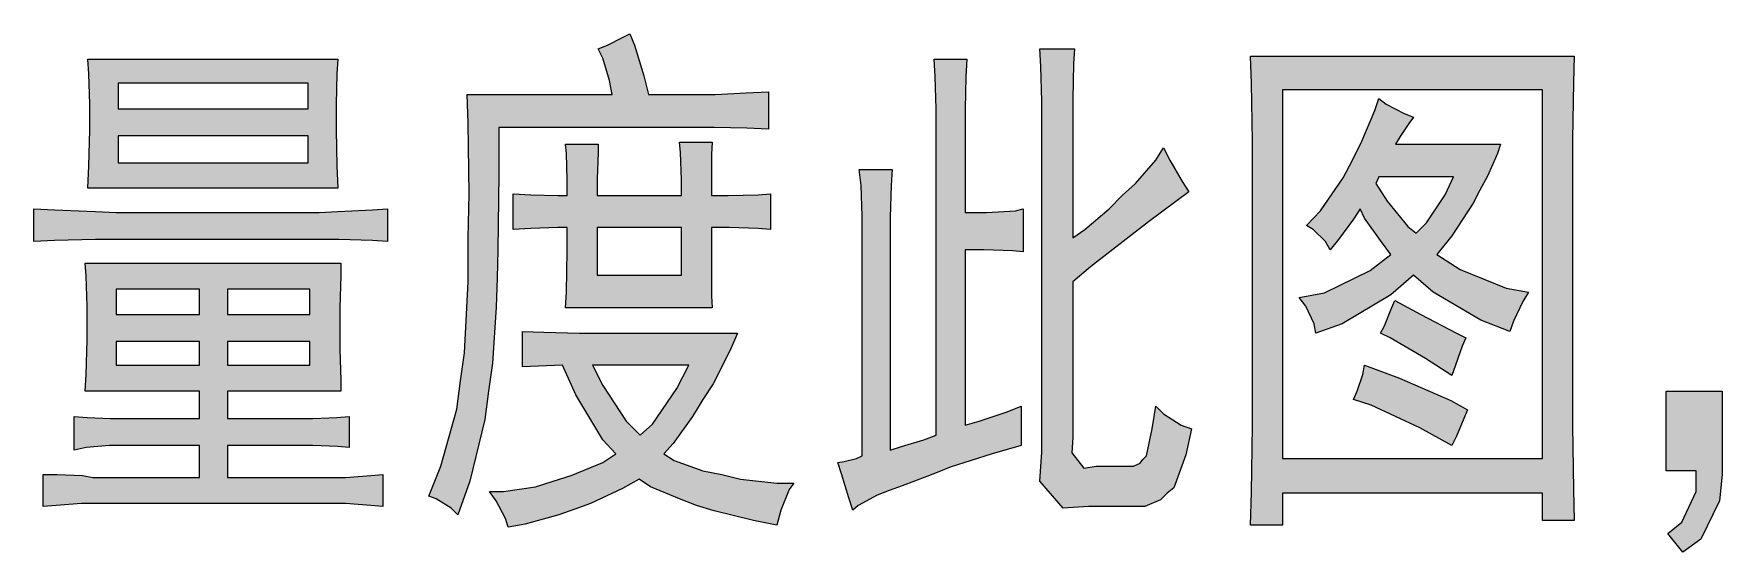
# Model space of a CAD drawing. Header units: millimetres. Extents: x 568 to 57335, y 85 to 28579.
# Drawn here: x 57263.61 to 57277.32, y 28347.53 to 28351.74 of the extents above; entities that cross this region are included whole.
import ezdxf

# ---------------------------------------------------------------- set-up
doc = ezdxf.new("R2010")
doc.units = ezdxf.units.MM

msp = doc.modelspace()

# ---------------------------------------------------------------- hatches: boundary and pattern name
h = msp.add_hatch(color=0)
h.dxf.hatch_style = 2
h.paths.add_polyline_path([(57268.195, 28351.614), (57268.271, 28351.644), (57268.393, 28351.705), (57268.453, 28351.735), (57268.491, 28351.644), (57268.567, 28351.393), (57268.605, 28351.241), (57269.076, 28351.241), (57269.145, 28351.241), (57269.396, 28351.257), (57269.578, 28351.264), (57269.578, 28350.96), (57269.403, 28350.968), (57269.137, 28350.975), (57269.046, 28350.975), (57267.39, 28350.975), (57267.39, 28350.596), (57267.382, 28349.98), (57267.375, 28349.752), (57267.367, 28349.517), (57267.337, 28349.061), (57267.306, 28348.833), (57267.276, 28348.605), (57267.154, 28348.104), (57267.056, 28347.83), (57267.002, 28347.883), (57266.881, 28347.959), (57266.82, 28347.982), (57266.919, 28348.225), (57267.048, 28348.689), (57267.078, 28348.917), (57267.109, 28349.144), (57267.139, 28349.722), (57267.139, 28350.079), (57267.147, 28350.436), (57267.139, 28351.013), (57267.131, 28351.241), (57268.309, 28351.241), (57268.286, 28351.355), (57268.233, 28351.538)])
h = msp.add_hatch(color=0)
h.paths.add_polyline_path([(57266.083, 28351.53), (57266.075, 28351.409), (57266.068, 28351.165), (57266.068, 28351.059), (57266.068, 28350.953), (57266.075, 28350.664), (57266.083, 28350.482), (57264.054, 28350.482), (57264.062, 28350.664), (57264.07, 28350.953), (57264.07, 28351.059), (57264.07, 28351.165), (57264.062, 28351.409), (57264.054, 28351.53)])
h.paths.add_polyline_path([(57265.84, 28350.687), (57265.84, 28350.907), (57264.298, 28350.907), (57264.298, 28350.687)])
h.paths.add_polyline_path([(57265.84, 28351.127), (57265.84, 28351.333), (57264.298, 28351.333), (57264.298, 28351.127)])
h = msp.add_hatch(color=0)
h.dxf.hatch_style = 2
h.paths.add_polyline_path([(57271.629, 28348.392), (57271.394, 28348.324), (57271.052, 28348.218), (57270.961, 28348.18), (57270.862, 28348.142), (57270.664, 28348.066), (57270.558, 28348.028), (57270.459, 28347.99), (57270.307, 28347.906), (57270.262, 28347.868), (57270.231, 28347.967), (57270.17, 28348.164), (57270.14, 28348.256), (57270.193, 28348.263), (57270.292, 28348.286), (57270.338, 28348.309), (57270.338, 28350.147), (57270.338, 28350.254), (57270.33, 28350.504), (57270.315, 28350.634), (57270.581, 28350.634), (57270.573, 28350.504), (57270.566, 28350.246), (57270.566, 28350.132), (57270.566, 28348.354), (57270.657, 28348.385), (57270.839, 28348.438), (57270.938, 28348.476), (57270.938, 28351.006), (57270.938, 28351.127), (57270.93, 28351.386), (57270.923, 28351.53), (57271.189, 28351.53), (57271.181, 28351.386), (57271.173, 28351.127), (57271.173, 28351.006), (57271.173, 28350.284), (57271.348, 28350.284), (57271.584, 28350.299), (57271.644, 28350.314), (57271.644, 28349.965), (57271.561, 28349.973), (57271.325, 28349.98), (57271.173, 28349.98), (57271.173, 28348.559), (57271.287, 28348.59), (57271.515, 28348.666), (57271.629, 28348.711)])
h = msp.add_hatch(color=0)
h.dxf.hatch_style = 2
h.paths.add_polyline_path([(57272.062, 28351.614), (57272.055, 28351.492), (57272.047, 28351.203), (57272.047, 28351.044), (57272.047, 28350.079), (57272.146, 28350.147), (57272.343, 28350.314), (57272.45, 28350.421), (57272.556, 28350.52), (57272.723, 28350.71), (57272.784, 28350.808), (57272.837, 28350.71), (57272.936, 28350.535), (57272.989, 28350.451), (57272.662, 28350.208), (57272.191, 28349.843), (57272.047, 28349.722), (57272.047, 28348.461), (57272.039, 28348.332), (57272.138, 28348.21), (57272.237, 28348.225), (57272.518, 28348.225), (57272.541, 28348.225), (57272.594, 28348.248), (57272.617, 28348.278), (57272.647, 28348.309), (57272.693, 28348.529), (57272.723, 28348.711), (57272.784, 28348.651), (57272.928, 28348.559), (57273.012, 28348.529), (57272.966, 28348.316), (57272.868, 28348.05), (57272.814, 28348.005), (57272.761, 28347.952), (57272.632, 28347.898), (57272.556, 28347.898), (57272.176, 28347.898), (57271.971, 28347.883), (57271.781, 28348.104), (57271.796, 28348.339), (57271.796, 28351.044), (57271.796, 28351.188), (57271.789, 28351.469), (57271.781, 28351.614)])
h = msp.add_hatch(color=0)
h.paths.add_polyline_path([(57276.119, 28351.553), (57276.112, 28351.34), (57276.104, 28350.877), (57276.104, 28350.618), (57276.104, 28348.81), (57276.104, 28348.552), (57276.112, 28348.035), (57276.119, 28347.785), (57275.861, 28347.785), (57275.861, 28348.005), (57273.749, 28348.005), (57273.749, 28347.747), (57273.491, 28347.747), (57273.498, 28348.012), (57273.506, 28348.552), (57273.506, 28348.833), (57273.506, 28350.618), (57273.506, 28350.862), (57273.498, 28351.333), (57273.491, 28351.553)])
h.paths.add_polyline_path([(57275.861, 28348.286), (57275.861, 28351.279), (57273.749, 28351.279), (57273.749, 28348.286)])
h = msp.add_hatch(color=0)
h.paths.add_polyline_path([(57274.813, 28351.059), (57274.775, 28351.006), (57274.706, 28350.9), (57274.668, 28350.839), (57275.519, 28350.839), (57275.496, 28350.763), (57275.413, 28350.58), (57275.352, 28350.466), (57275.299, 28350.36), (57275.124, 28350.094), (57275.002, 28349.942), (57275.192, 28349.821), (57275.565, 28349.669), (57275.747, 28349.638), (57275.701, 28349.562), (57275.625, 28349.403), (57275.595, 28349.319), (57275.36, 28349.41), (57274.972, 28349.638), (57274.813, 28349.775), (57274.63, 28349.616), (57274.235, 28349.38), (57274.022, 28349.304), (57274.007, 28349.38), (57273.939, 28349.524), (57273.886, 28349.593), (57274.091, 28349.631), (57274.463, 28349.813), (57274.63, 28349.942), (57274.547, 28350.056), (57274.417, 28350.239), (57274.38, 28350.314), (57274.326, 28350.231), (57274.205, 28350.064), (57274.136, 28349.98), (57274.098, 28350.049), (57274, 28350.147), (57273.946, 28350.178), (57274.06, 28350.299), (57274.243, 28350.565), (57274.319, 28350.71), (57274.395, 28350.862), (57274.501, 28351.112), (57274.531, 28351.211), (57274.592, 28351.165), (57274.737, 28351.089)])
h.paths.add_polyline_path([(57274.509, 28350.52), (57274.6, 28350.375), (57274.767, 28350.17), (57274.835, 28350.117), (57274.919, 28350.201), (57275.071, 28350.428), (57275.139, 28350.573), (57274.531, 28350.573)])
h = msp.add_hatch(color=0)
h.paths.add_polyline_path([(57267.944, 28350.421), (57267.944, 28350.55), (57267.937, 28350.763), (57267.929, 28350.839), (57268.195, 28350.839), (57268.195, 28350.77), (57268.188, 28350.558), (57268.188, 28350.421), (57268.871, 28350.421), (57268.871, 28350.55), (57268.864, 28350.77), (57268.856, 28350.854), (57269.122, 28350.854), (57269.114, 28350.755), (57269.114, 28350.535), (57269.114, 28350.421), (57269.251, 28350.421), (57269.494, 28350.428), (57269.593, 28350.436), (57269.593, 28350.147), (57269.494, 28350.155), (57269.259, 28350.163), (57269.114, 28350.163), (57269.114, 28349.935), (57269.114, 28349.608), (57269.122, 28349.509), (57267.929, 28349.509), (57267.937, 28349.638), (57267.944, 28349.973), (57267.944, 28350.163), (57267.868, 28350.163), (57267.648, 28350.155), (57267.504, 28350.147), (57267.504, 28350.436), (57267.648, 28350.428), (57267.868, 28350.421)])
h.paths.add_polyline_path([(57268.871, 28349.775), (57268.871, 28350.163), (57268.188, 28350.163), (57268.188, 28349.775)])
h = msp.add_hatch(color=0)
h.dxf.hatch_style = 2
h.paths.add_polyline_path([(57265.931, 28350.284), (57266.083, 28350.292), (57266.364, 28350.307), (57266.486, 28350.314), (57266.486, 28350.049), (57266.364, 28350.056), (57266.091, 28350.064), (57265.946, 28350.064), (57264.282, 28350.064), (57264.115, 28350.064), (57263.781, 28350.056), (57263.614, 28350.049), (57263.614, 28350.314), (57263.781, 28350.307), (57264.115, 28350.292), (57264.282, 28350.284)])
h = msp.add_hatch(color=0)
h.paths.add_polyline_path([(57266.106, 28349.874), (57266.106, 28349.775), (57266.098, 28349.509), (57266.098, 28349.334), (57266.098, 28349.175), (57266.106, 28348.924), (57266.106, 28348.833), (57265.187, 28348.833), (57265.187, 28348.613), (57265.764, 28348.613), (57265.878, 28348.613), (57266.075, 28348.62), (57266.174, 28348.628), (57266.174, 28348.377), (57266.083, 28348.385), (57265.878, 28348.392), (57265.764, 28348.392), (57265.187, 28348.392), (57265.187, 28348.134), (57266.045, 28348.134), (57266.144, 28348.134), (57266.349, 28348.149), (57266.448, 28348.157), (57266.448, 28347.898), (57266.349, 28347.906), (57266.144, 28347.921), (57266.045, 28347.921), (57264.092, 28347.921), (57264.001, 28347.921), (57263.796, 28347.906), (57263.69, 28347.898), (57263.69, 28348.157), (57263.804, 28348.157), (57264.009, 28348.149), (57264.092, 28348.134), (57264.959, 28348.134), (57264.959, 28348.392), (57264.32, 28348.392), (57264.229, 28348.392), (57264.039, 28348.377), (57263.941, 28348.354), (57263.941, 28348.628), (57264.047, 28348.62), (57264.237, 28348.613), (57264.32, 28348.613), (57264.959, 28348.613), (57264.959, 28348.833), (57264.032, 28348.833), (57264.039, 28348.97), (57264.047, 28349.251), (57264.047, 28349.388), (57264.047, 28349.524), (57264.039, 28349.767), (57264.032, 28349.874)])
h.paths.add_polyline_path([(57264.959, 28349.456), (57264.959, 28349.661), (57264.282, 28349.661), (57264.282, 28349.456)])
h.paths.add_polyline_path([(57265.855, 28349.456), (57265.855, 28349.661), (57265.187, 28349.661), (57265.187, 28349.456)])
h.paths.add_polyline_path([(57264.959, 28349.046), (57264.959, 28349.236), (57264.282, 28349.236), (57264.282, 28349.046)])
h.paths.add_polyline_path([(57265.855, 28349.046), (57265.855, 28349.236), (57265.187, 28349.236), (57265.187, 28349.046)])
h = msp.add_hatch(color=0)
h.dxf.hatch_style = 2
h.paths.add_polyline_path([(57274.661, 28349.57), (57274.873, 28349.456), (57275.162, 28349.304), (57275.238, 28349.266), (57275.208, 28349.198), (57275.154, 28349.046), (57275.124, 28348.962), (57274.911, 28349.099), (57274.623, 28349.266), (57274.547, 28349.304), (57274.577, 28349.365), (57274.63, 28349.494)])
h = msp.add_hatch(color=0)
h.paths.add_polyline_path([(57267.58, 28349.319), (57267.754, 28349.312), (57268.043, 28349.304), (57268.15, 28349.304), (57269.327, 28349.304), (57269.266, 28349.167), (57269.13, 28348.894), (57269.046, 28348.765), (57268.962, 28348.628), (57268.803, 28348.408), (57268.727, 28348.324), (57268.811, 28348.271), (57269.046, 28348.187), (57269.198, 28348.157), (57269.35, 28348.119), (57269.646, 28348.088), (57269.783, 28348.088), (57269.745, 28348.035), (57269.677, 28347.868), (57269.646, 28347.747), (57269.456, 28347.785), (57269.137, 28347.861), (57268.993, 28347.906), (57268.856, 28347.959), (57268.621, 28348.058), (57268.529, 28348.119), (57268.393, 28348.043), (57268.134, 28347.921), (57268.005, 28347.876), (57267.876, 28347.83), (57267.603, 28347.754), (57267.466, 28347.731), (57267.443, 28347.8), (57267.367, 28347.944), (57267.314, 28348.02), (57267.428, 28348.02), (57267.686, 28348.058), (57267.83, 28348.104), (57267.975, 28348.149), (57268.233, 28348.256), (57268.339, 28348.324), (57268.233, 28348.438), (57268.013, 28348.803), (57267.906, 28349.046), (57267.58, 28349.031)])
h.paths.add_polyline_path([(57268.15, 28349.046), (57268.233, 28348.879), (57268.423, 28348.59), (57268.537, 28348.476), (57268.636, 28348.567), (57268.833, 28348.856), (57268.932, 28349.046)])
h = msp.add_hatch(color=0)
h.dxf.hatch_style = 2
h.paths.add_polyline_path([(57274.417, 28349.046), (57274.699, 28348.939), (57275.116, 28348.757), (57275.253, 28348.681), (57275.223, 28348.613), (57275.162, 28348.468), (57275.124, 28348.392), (57274.866, 28348.537), (57274.471, 28348.719), (57274.326, 28348.765), (57274.357, 28348.833), (57274.402, 28348.97)])
h = msp.add_hatch(color=0)
h.dxf.hatch_style = 2
h.paths.add_polyline_path([(57276.864, 28348.833), (57277.32, 28348.833), (57277.32, 28348.157), (57277.297, 28347.944), (57277.145, 28347.633), (57277.001, 28347.526), (57276.879, 28347.678), (57276.993, 28347.769), (57277.107, 28348.02), (57277.107, 28348.187), (57276.864, 28348.187)])

# ---------------------------------------------------------------- linework, layer by layer
at = {"color": 0, "lineweight": 0}
for points in [[(57268.195, 28351.614), (57268.271, 28351.644), (57268.393, 28351.705), (57268.453, 28351.735), (57268.491, 28351.644), (57268.567, 28351.393), (57268.605, 28351.241), (57269.076, 28351.241), (57269.145, 28351.241), (57269.396, 28351.257), (57269.578, 28351.264), (57269.578, 28350.96), (57269.403, 28350.968), (57269.137, 28350.975), (57269.046, 28350.975), (57267.39, 28350.975), (57267.39, 28350.596), (57267.382, 28349.98), (57267.375, 28349.752), (57267.367, 28349.517), (57267.337, 28349.061), (57267.306, 28348.833), (57267.276, 28348.605), (57267.154, 28348.104), (57267.056, 28347.83), (57267.002, 28347.883), (57266.881, 28347.959), (57266.82, 28347.982), (57266.919, 28348.225), (57267.048, 28348.689), (57267.078, 28348.917), (57267.109, 28349.144), (57267.139, 28349.722), (57267.139, 28350.079), (57267.147, 28350.436), (57267.139, 28351.013), (57267.131, 28351.241), (57268.309, 28351.241), (57268.286, 28351.355), (57268.233, 28351.538)], [(57266.083, 28351.53), (57266.075, 28351.409), (57266.068, 28351.165), (57266.068, 28351.059), (57266.068, 28350.953), (57266.075, 28350.664), (57266.083, 28350.482), (57264.054, 28350.482), (57264.062, 28350.664), (57264.07, 28350.953), (57264.07, 28351.059), (57264.07, 28351.165), (57264.062, 28351.409), (57264.054, 28351.53)], [(57271.629, 28348.392), (57271.394, 28348.324), (57271.052, 28348.218), (57270.961, 28348.18), (57270.862, 28348.142), (57270.664, 28348.066), (57270.558, 28348.028), (57270.459, 28347.99), (57270.307, 28347.906), (57270.262, 28347.868), (57270.231, 28347.967), (57270.17, 28348.164), (57270.14, 28348.256), (57270.193, 28348.263), (57270.292, 28348.286), (57270.338, 28348.309), (57270.338, 28350.147), (57270.338, 28350.254), (57270.33, 28350.504), (57270.315, 28350.634), (57270.581, 28350.634), (57270.573, 28350.504), (57270.566, 28350.246), (57270.566, 28350.132), (57270.566, 28348.354), (57270.657, 28348.385), (57270.839, 28348.438), (57270.938, 28348.476), (57270.938, 28351.006), (57270.938, 28351.127), (57270.93, 28351.386), (57270.923, 28351.53), (57271.189, 28351.53), (57271.181, 28351.386), (57271.173, 28351.127), (57271.173, 28351.006), (57271.173, 28350.284), (57271.348, 28350.284), (57271.584, 28350.299), (57271.644, 28350.314), (57271.644, 28349.965), (57271.561, 28349.973), (57271.325, 28349.98), (57271.173, 28349.98), (57271.173, 28348.559), (57271.287, 28348.59), (57271.515, 28348.666), (57271.629, 28348.711)], [(57272.062, 28351.614), (57272.055, 28351.492), (57272.047, 28351.203), (57272.047, 28351.044), (57272.047, 28350.079), (57272.146, 28350.147), (57272.343, 28350.314), (57272.45, 28350.421), (57272.556, 28350.52), (57272.723, 28350.71), (57272.784, 28350.808), (57272.837, 28350.71), (57272.936, 28350.535), (57272.989, 28350.451), (57272.662, 28350.208), (57272.191, 28349.843), (57272.047, 28349.722), (57272.047, 28348.461), (57272.039, 28348.332), (57272.138, 28348.21), (57272.237, 28348.225), (57272.518, 28348.225), (57272.541, 28348.225), (57272.594, 28348.248), (57272.617, 28348.278), (57272.647, 28348.309), (57272.693, 28348.529), (57272.723, 28348.711), (57272.784, 28348.651), (57272.928, 28348.559), (57273.012, 28348.529), (57272.966, 28348.316), (57272.868, 28348.05), (57272.814, 28348.005), (57272.761, 28347.952), (57272.632, 28347.898), (57272.556, 28347.898), (57272.176, 28347.898), (57271.971, 28347.883), (57271.781, 28348.104), (57271.796, 28348.339), (57271.796, 28351.044), (57271.796, 28351.188), (57271.789, 28351.469), (57271.781, 28351.614)], [(57276.119, 28351.553), (57276.112, 28351.34), (57276.104, 28350.877), (57276.104, 28350.618), (57276.104, 28348.81), (57276.104, 28348.552), (57276.112, 28348.035), (57276.119, 28347.785), (57275.861, 28347.785), (57275.861, 28348.005), (57273.749, 28348.005), (57273.749, 28347.747), (57273.491, 28347.747), (57273.498, 28348.012), (57273.506, 28348.552), (57273.506, 28348.833), (57273.506, 28350.618), (57273.506, 28350.862), (57273.498, 28351.333), (57273.491, 28351.553)], [(57265.84, 28351.127), (57265.84, 28351.333), (57264.298, 28351.333), (57264.298, 28351.127)], [(57275.861, 28348.286), (57275.861, 28351.279), (57273.749, 28351.279), (57273.749, 28348.286)], [(57274.813, 28351.059), (57274.775, 28351.006), (57274.706, 28350.9), (57274.668, 28350.839), (57275.519, 28350.839), (57275.496, 28350.763), (57275.413, 28350.58), (57275.352, 28350.466), (57275.299, 28350.36), (57275.124, 28350.094), (57275.002, 28349.942), (57275.192, 28349.821), (57275.565, 28349.669), (57275.747, 28349.638), (57275.701, 28349.562), (57275.625, 28349.403), (57275.595, 28349.319), (57275.36, 28349.41), (57274.972, 28349.638), (57274.813, 28349.775), (57274.63, 28349.616), (57274.235, 28349.38), (57274.022, 28349.304), (57274.007, 28349.38), (57273.939, 28349.524), (57273.886, 28349.593), (57274.091, 28349.631), (57274.463, 28349.813), (57274.63, 28349.942), (57274.547, 28350.056), (57274.417, 28350.239), (57274.38, 28350.314), (57274.326, 28350.231), (57274.205, 28350.064), (57274.136, 28349.98), (57274.098, 28350.049), (57274, 28350.147), (57273.946, 28350.178), (57274.06, 28350.299), (57274.243, 28350.565), (57274.319, 28350.71), (57274.395, 28350.862), (57274.501, 28351.112), (57274.531, 28351.211), (57274.592, 28351.165), (57274.737, 28351.089)], [(57265.84, 28350.687), (57265.84, 28350.907), (57264.298, 28350.907), (57264.298, 28350.687)], [(57267.944, 28350.421), (57267.944, 28350.55), (57267.937, 28350.763), (57267.929, 28350.839), (57268.195, 28350.839), (57268.195, 28350.77), (57268.188, 28350.558), (57268.188, 28350.421), (57268.871, 28350.421), (57268.871, 28350.55), (57268.864, 28350.77), (57268.856, 28350.854), (57269.122, 28350.854), (57269.114, 28350.755), (57269.114, 28350.535), (57269.114, 28350.421), (57269.251, 28350.421), (57269.494, 28350.428), (57269.593, 28350.436), (57269.593, 28350.147), (57269.494, 28350.155), (57269.259, 28350.163), (57269.114, 28350.163), (57269.114, 28349.935), (57269.114, 28349.608), (57269.122, 28349.509), (57267.929, 28349.509), (57267.937, 28349.638), (57267.944, 28349.973), (57267.944, 28350.163), (57267.868, 28350.163), (57267.648, 28350.155), (57267.504, 28350.147), (57267.504, 28350.436), (57267.648, 28350.428), (57267.868, 28350.421)], [(57274.509, 28350.52), (57274.6, 28350.375), (57274.767, 28350.17), (57274.835, 28350.117), (57274.919, 28350.201), (57275.071, 28350.428), (57275.139, 28350.573), (57274.531, 28350.573)], [(57265.931, 28350.284), (57266.083, 28350.292), (57266.364, 28350.307), (57266.486, 28350.314), (57266.486, 28350.049), (57266.364, 28350.056), (57266.091, 28350.064), (57265.946, 28350.064), (57264.282, 28350.064), (57264.115, 28350.064), (57263.781, 28350.056), (57263.614, 28350.049), (57263.614, 28350.314), (57263.781, 28350.307), (57264.115, 28350.292), (57264.282, 28350.284)], [(57268.871, 28349.775), (57268.871, 28350.163), (57268.188, 28350.163), (57268.188, 28349.775)], [(57266.106, 28349.874), (57266.106, 28349.775), (57266.098, 28349.509), (57266.098, 28349.334), (57266.098, 28349.175), (57266.106, 28348.924), (57266.106, 28348.833), (57265.187, 28348.833), (57265.187, 28348.613), (57265.764, 28348.613), (57265.878, 28348.613), (57266.075, 28348.62), (57266.174, 28348.628), (57266.174, 28348.377), (57266.083, 28348.385), (57265.878, 28348.392), (57265.764, 28348.392), (57265.187, 28348.392), (57265.187, 28348.134), (57266.045, 28348.134), (57266.144, 28348.134), (57266.349, 28348.149), (57266.448, 28348.157), (57266.448, 28347.898), (57266.349, 28347.906), (57266.144, 28347.921), (57266.045, 28347.921), (57264.092, 28347.921), (57264.001, 28347.921), (57263.796, 28347.906), (57263.69, 28347.898), (57263.69, 28348.157), (57263.804, 28348.157), (57264.009, 28348.149), (57264.092, 28348.134), (57264.959, 28348.134), (57264.959, 28348.392), (57264.32, 28348.392), (57264.229, 28348.392), (57264.039, 28348.377), (57263.941, 28348.354), (57263.941, 28348.628), (57264.047, 28348.62), (57264.237, 28348.613), (57264.32, 28348.613), (57264.959, 28348.613), (57264.959, 28348.833), (57264.032, 28348.833), (57264.039, 28348.97), (57264.047, 28349.251), (57264.047, 28349.388), (57264.047, 28349.524), (57264.039, 28349.767), (57264.032, 28349.874)], [(57264.959, 28349.456), (57264.959, 28349.661), (57264.282, 28349.661), (57264.282, 28349.456)], [(57265.855, 28349.456), (57265.855, 28349.661), (57265.187, 28349.661), (57265.187, 28349.456)], [(57274.661, 28349.57), (57274.873, 28349.456), (57275.162, 28349.304), (57275.238, 28349.266), (57275.208, 28349.198), (57275.154, 28349.046), (57275.124, 28348.962), (57274.911, 28349.099), (57274.623, 28349.266), (57274.547, 28349.304), (57274.577, 28349.365), (57274.63, 28349.494)], [(57267.58, 28349.319), (57267.754, 28349.312), (57268.043, 28349.304), (57268.15, 28349.304), (57269.327, 28349.304), (57269.266, 28349.167), (57269.13, 28348.894), (57269.046, 28348.765), (57268.962, 28348.628), (57268.803, 28348.408), (57268.727, 28348.324), (57268.811, 28348.271), (57269.046, 28348.187), (57269.198, 28348.157), (57269.35, 28348.119), (57269.646, 28348.088), (57269.783, 28348.088), (57269.745, 28348.035), (57269.677, 28347.868), (57269.646, 28347.747), (57269.456, 28347.785), (57269.137, 28347.861), (57268.993, 28347.906), (57268.856, 28347.959), (57268.621, 28348.058), (57268.529, 28348.119), (57268.393, 28348.043), (57268.134, 28347.921), (57268.005, 28347.876), (57267.876, 28347.83), (57267.603, 28347.754), (57267.466, 28347.731), (57267.443, 28347.8), (57267.367, 28347.944), (57267.314, 28348.02), (57267.428, 28348.02), (57267.686, 28348.058), (57267.83, 28348.104), (57267.975, 28348.149), (57268.233, 28348.256), (57268.339, 28348.324), (57268.233, 28348.438), (57268.013, 28348.803), (57267.906, 28349.046), (57267.58, 28349.031)], [(57264.959, 28349.046), (57264.959, 28349.236), (57264.282, 28349.236), (57264.282, 28349.046)], [(57265.855, 28349.046), (57265.855, 28349.236), (57265.187, 28349.236), (57265.187, 28349.046)], [(57268.15, 28349.046), (57268.233, 28348.879), (57268.423, 28348.59), (57268.537, 28348.476), (57268.636, 28348.567), (57268.833, 28348.856), (57268.932, 28349.046)], [(57274.417, 28349.046), (57274.699, 28348.939), (57275.116, 28348.757), (57275.253, 28348.681), (57275.223, 28348.613), (57275.162, 28348.468), (57275.124, 28348.392), (57274.866, 28348.537), (57274.471, 28348.719), (57274.326, 28348.765), (57274.357, 28348.833), (57274.402, 28348.97)], [(57276.864, 28348.833), (57277.32, 28348.833), (57277.32, 28348.157), (57277.297, 28347.944), (57277.145, 28347.633), (57277.001, 28347.526), (57276.879, 28347.678), (57276.993, 28347.769), (57277.107, 28348.02), (57277.107, 28348.187), (57276.864, 28348.187)]]:
    msp.add_lwpolyline(points, close=True, dxfattribs=at)

doc.saveas('drawing.dxf')
